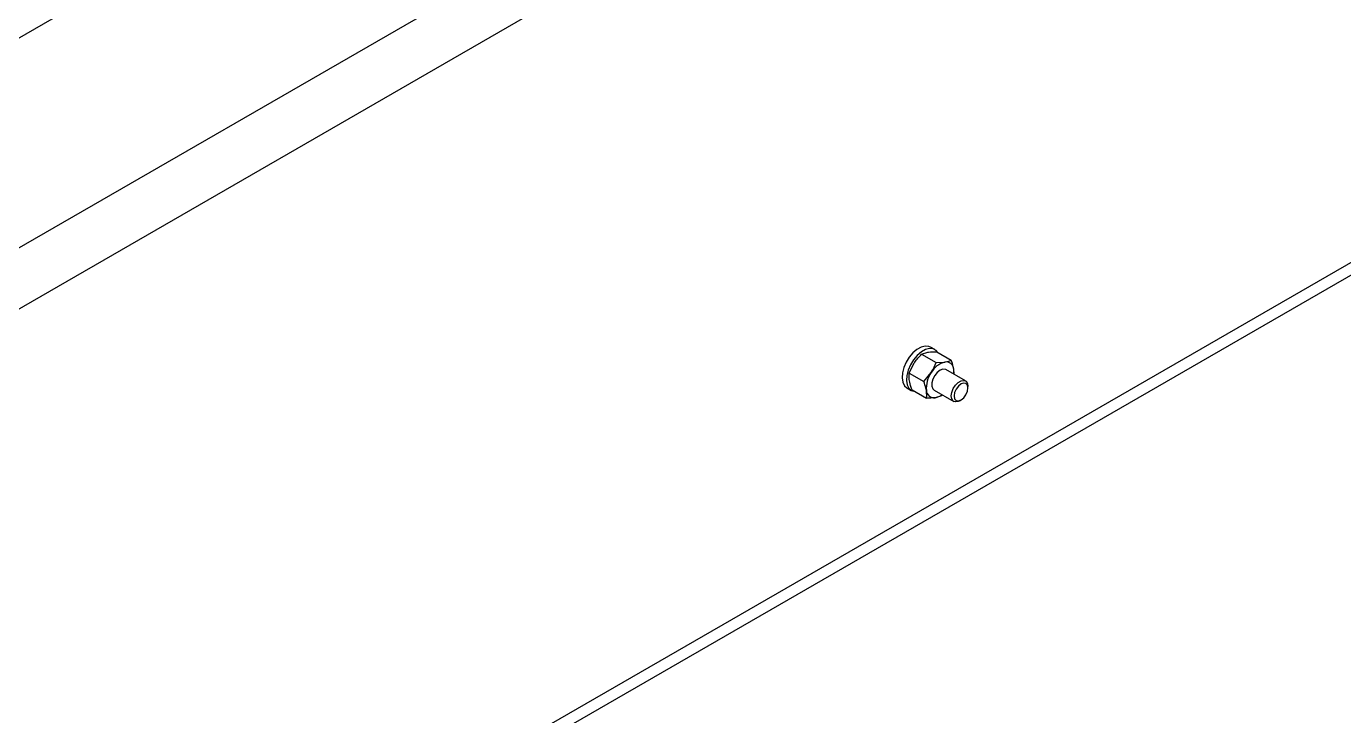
# Model space of a CAD drawing. Header units: metres. Extents: x 0 to 21025, y 0 to 14850.
# Drawn here: x 13384.8 to 13719.9, y 5280.1 to 5455.5 of the extents above; entities that cross this region are included whole.
import ezdxf

# ---------------------------------------------------------------- set-up
doc = ezdxf.new("R2010")
doc.units = ezdxf.units.M
doc.header["$LTSCALE"] = 25
doc.layers.add('SL4', color=4, linetype='Continuous')

msp = doc.modelspace()

# ---------------------------------------------------------------- linework, layer by layer
at = {"layer": 'SL4'}
for p, q in [((13090.289, 5283.649), (14027.187, 5824.509)), ((13136.586, 5256.922), (14073.485, 5797.782)), ((14080.22, 5786.117), (13143.322, 5245.256)), ((13181.857, 5083.822), (14048.213, 5583.958)), ((13181.857, 5080.6), (14048.213, 5580.736)), ((13612.53, 5372.095), (13614.129, 5372.565)), ((13612.53, 5372.095), (13616.212, 5369.969)), ((13615.902, 5373.224), (13614.771, 5373.877)), ((13616.359, 5372.67), (13620.041, 5370.544)), ((13609.389, 5367.27), (13610.644, 5369.865)), ((13609.389, 5367.27), (13613.071, 5365.145)), ((13613.071, 5365.145), (13614.957, 5367.375)), ((13616.212, 5369.969), (13618.442, 5370.075)), ((13623.69, 5365.264), (13618.716, 5368.135)), ((13620.766, 5366.952), (13620.701, 5368.237)), ((13624.311, 5363.482), (13624.311, 5363.89)), ((13608.771, 5363.484), (13609.903, 5362.831)), ((13610.077, 5363.02), (13613.759, 5360.895)), ((13615.716, 5362.939), (13620.69, 5360.067)), ((13617.588, 5361.47), (13615.989, 5361)), ((13617.811, 5361.729), (13617.588, 5361.47)), ((13622.19, 5360.216), (13622.544, 5360.42))]:
    msp.add_line(p, q, dxfattribs=at)
at = {"layer": 'SL4', "flags": 128}
for points in [[(13614.771, 5373.877), (13614.33, 5374.065), (13613.408, 5374.145), (13612.383, 5373.882), (13611.32, 5373.292), (13610.285, 5372.412), (13609.343, 5371.297), (13608.554, 5370.018), (13607.967, 5368.655), (13607.619, 5367.294), (13607.532, 5366.02), (13607.712, 5364.913), (13608.146, 5364.042), (13608.771, 5363.484)], [(13616.636, 5372.51), (13616.223, 5372.994), (13615.461, 5373.412), (13614.539, 5373.492), (13613.515, 5373.229), (13612.451, 5372.639), (13611.416, 5371.758), (13610.475, 5370.644), (13609.686, 5369.365), (13609.099, 5368.002), (13608.751, 5366.641), (13608.664, 5365.367), (13608.843, 5364.26), (13609.277, 5363.389), (13609.939, 5362.81), (13610.788, 5362.559), (13610.887, 5362.553)], [(13618.716, 5368.135), (13618.588, 5368.198), (13617.952, 5368.26), (13617.227, 5367.993), (13616.5, 5367.431), (13615.861, 5366.64), (13615.384, 5365.716), (13615.129, 5364.77), (13615.125, 5363.917), (13615.373, 5363.26), (13615.716, 5362.939)], [(13622.19, 5360.216), (13621.822, 5360.041), (13621.129, 5359.932), (13620.565, 5360.153), (13620.197, 5360.677), (13620.069, 5361.441), (13620.197, 5362.353), (13620.565, 5363.302), (13621.129, 5364.175), (13621.822, 5364.865), (13622.559, 5365.291), (13623.251, 5365.399), (13623.815, 5365.178), (13624.184, 5364.654), (13624.311, 5363.89)], [(13624.311, 5363.482), (13624.177, 5364.186), (13623.794, 5364.627), (13623.22, 5364.738), (13622.544, 5364.503), (13621.867, 5363.957), (13621.294, 5363.183), (13620.911, 5362.3), (13620.776, 5361.441), (13620.911, 5360.737), (13621.294, 5360.296), (13621.867, 5360.185), (13622.544, 5360.42), (13623.22, 5360.966), (13623.794, 5361.74), (13624.177, 5362.623), (13624.311, 5363.482)]]:
    msp.add_lwpolyline(points, dxfattribs=at)
at = {"layer": 'SL4'}
for centre, radius, start, end in [((13620.547, 5363.429), 6.842, 144.78501, 184.96212), ((13619.905, 5364.587), 5.679, 104.92894, 150.60235), ((13618.753, 5368.15), 1.95, 2.5677, 99.17388), ((13616.052, 5367.553), 4.699, 353.00354, 8.37133), ((13615.678, 5362.925), 1.95, 182.5677, 279.17388), ((13615.246, 5364.929), 3.998, 280.71107, 308.14929)]:
    msp.add_arc(centre, radius, start, end, dxfattribs=at)
for points, knots in [([(13610.644, 5369.865), (13610.681, 5369.922), (13611.216, 5370.734), (13611.897, 5371.439), (13612.53, 5372.095)], [0, 0, 0, 0, 0.0702006, 1, 1, 1, 1]), ([(13614.129, 5372.565), (13614.174, 5372.571), (13614.825, 5372.666), (13615.62, 5372.668), (13616.359, 5372.67)], [0, 0, 0, 0, 0.0702006, 1, 1, 1, 1]), ([(13609.417, 5365.328), (13609.391, 5365.518), (13609.292, 5366.227), (13609.348, 5366.83), (13609.389, 5367.27)], [0, 0, 0, 0, 0.2686336, 1, 1, 1, 1]), ([(13614.957, 5367.375), (13614.994, 5367.432), (13615.52, 5368.249), (13615.878, 5369.141), (13616.212, 5369.969)], [0, 0, 0, 0, 0.0702006, 1, 1, 1, 1]), ([(13618.442, 5370.075), (13618.487, 5370.082), (13619.129, 5370.181), (13619.602, 5370.369), (13620.041, 5370.544)], [0, 0, 0, 0, 0.0702006, 1, 1, 1, 1]), ([(13620.701, 5368.237), (13620.665, 5368.433), (13620.531, 5369.162), (13620.248, 5369.961), (13620.041, 5370.544)], [0, 0, 0, 0, 0.2686336, 1, 1, 1, 1]), ([(13610.077, 5363.02), (13610.001, 5363.226), (13609.703, 5364.026), (13609.539, 5364.773), (13609.417, 5365.328)], [0, 0, 0, 0, 0.2575513, 1, 1, 1, 1]), ([(13613.731, 5362.837), (13613.695, 5363.033), (13613.561, 5363.763), (13613.278, 5364.561), (13613.071, 5365.145)], [0, 0, 0, 0, 0.2686336, 1, 1, 1, 1]), ([(13613.759, 5360.895), (13613.778, 5361.046), (13613.851, 5361.632), (13613.782, 5362.324), (13613.731, 5362.837)], [0, 0, 0, 0, 0.2575513, 1, 1, 1, 1]), ([(13615.989, 5361), (13615.943, 5360.993), (13615.292, 5360.899), (13614.498, 5360.897), (13613.759, 5360.895)], [0, 0, 0, 0, 0.0702006, 1, 1, 1, 1])]:
    msp.add_open_spline(points, degree=3, knots=knots, dxfattribs=at)

doc.saveas('drawing.dxf')
